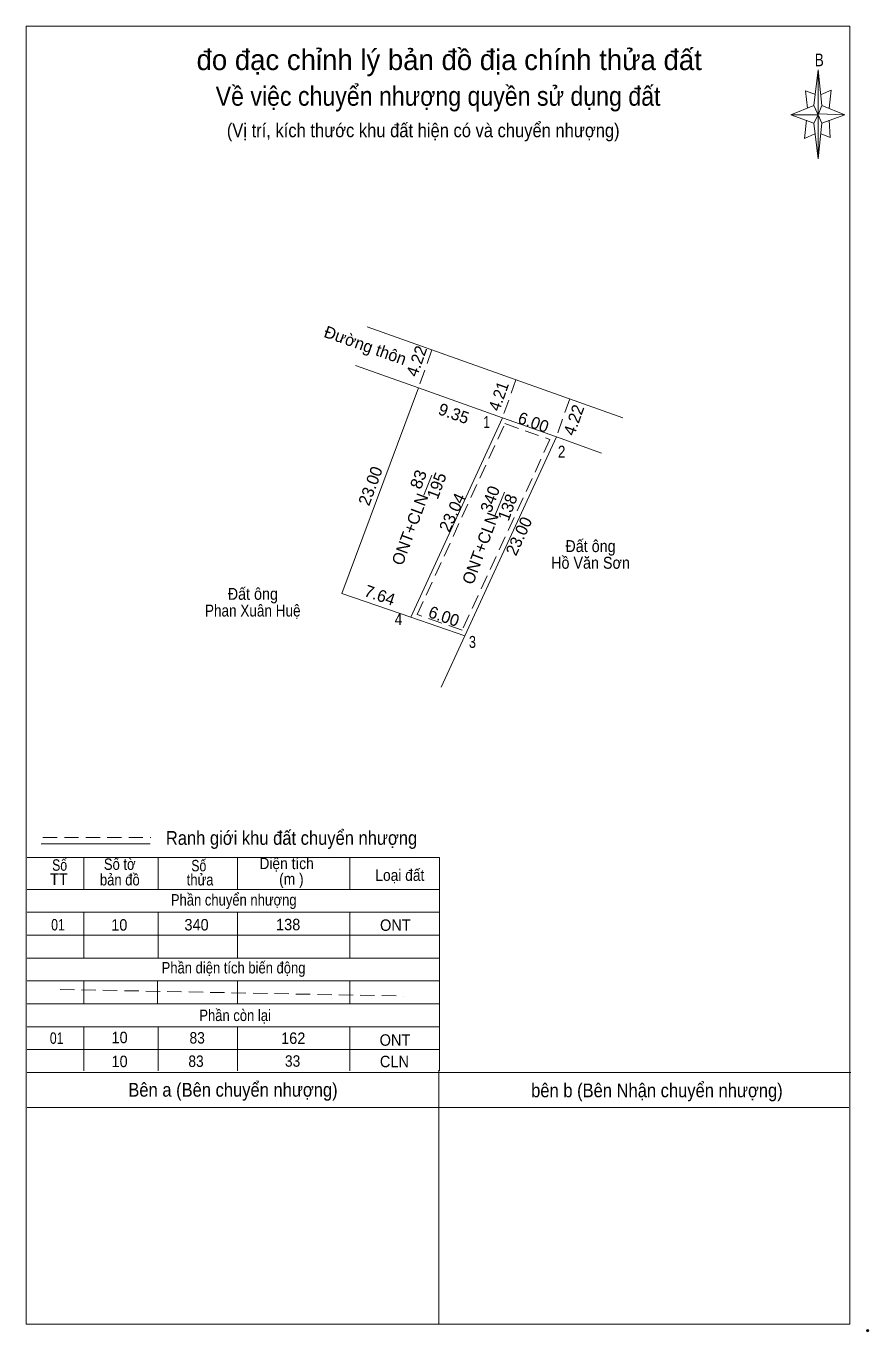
# Model space of a CAD drawing. Header units: metres. Extents: x 539723 to 540606, y 1836065 to 1836418.
# Drawn here: x 540517.9 to 540606.3, y 1836064.5 to 1836201.5 of the extents above; entities that cross this region are included whole.
import ezdxf
from ezdxf.enums import TextEntityAlignment as Align

# ---------------------------------------------------------------- set-up
doc = ezdxf.new("R2010")
doc.units = ezdxf.units.M
doc.header["$LTSCALE"] = 0.5
doc.header["$PDMODE"] = 32
doc.header["$PDSIZE"] = 0.25
doc.linetypes.add('DOTTED', pattern=[1.5, 0.3, -1.2])
doc.linetypes.add('MEDIUM_DASHED', pattern=[4.5, 3, -1.5])
for name, color, linetype, lineweight in [('1', 7, 'DOTTED', 13), ('22', 7, 'MEDIUM_DASHED', 13), ('23', 7, 'Continuous', 13), ('42', 7, 'Continuous', 13), ('5', 7, 'Continuous', 13), ('61', 7, 'Continuous', 13), ('63', 7, 'Continuous', 13)]:
    doc.layers.add(name, color=color, linetype=linetype, lineweight=lineweight)

msp = doc.modelspace()

# ---------------------------------------------------------------- linework, layer by layer
at = {"layer": '1', "linetype": 'MEDIUM_DASHED'}
msp.add_lwpolyline([(540568.11, 1836159.78), (540572.83, 1836158.11), (540563.63, 1836138.13), (540558.9, 1836139.76)], close=True, dxfattribs=at)
at = {"layer": '22'}
msp.add_line((540521.44, 1836100.44), (540557.44, 1836099.75), dxfattribs=at)
at = {"layer": '23'}
for p, q in [((540553.64, 1836169.93), (540580.47, 1836160.38)), ((540573.51, 1836158.4), (540578.25, 1836156.68))]:
    msp.add_line(p, q, dxfattribs=at)
at = {"layer": '42'}
for p, q in [((540552.44, 1836165.86), (540559.04, 1836163.52)), ((540563.89, 1836137.51), (540561.41, 1836132.13))]:
    msp.add_line(p, q, dxfattribs=at)
msp.add_lwpolyline([(540558.22, 1836139.47), (540551, 1836141.97), (540559.04, 1836163.52)], dxfattribs=at)
at = {"layer": '5'}
for p, q in [((540600.5, 1836193.13), (540600.98, 1836196.87)), ((540601.36, 1836193.13), (540603.76, 1836192.17)), ((540600.5, 1836191.3), (540598.1, 1836192.17)), ((540601.36, 1836191.3), (540600.98, 1836187.56)), ((540602.13, 1836191.59), (540602.23, 1836189.77)), ((540602.23, 1836189.77), (540601.27, 1836190.15)), ((540519.47, 1836115.73), (540530.89, 1836115.73)), ((540517.98, 1836114.29), (540561.26, 1836114.29)), ((540523.92, 1836114.29), (540523.92, 1836111.01)), ((540531.75, 1836114.29), (540531.75, 1836110.93)), ((540540.04, 1836114.29), (540540.04, 1836110.93)), ((540551.85, 1836114.29), (540551.85, 1836110.93)), ((540561.26, 1836114.29), (540561.26, 1836091.9)), ((540517.98, 1836110.93), (540561.26, 1836110.93)), ((540517.98, 1836108.53), (540561.26, 1836108.53)), ((540523.92, 1836108.53), (540523.92, 1836103.73)), ((540531.75, 1836108.53), (540531.75, 1836103.73)), ((540540.04, 1836108.53), (540540.04, 1836103.73)), ((540551.85, 1836108.53), (540551.85, 1836103.73)), ((540517.98, 1836106.13), (540561.26, 1836106.13)), ((540517.98, 1836103.73), (540561.26, 1836103.73)), ((540517.98, 1836101.33), (540561.26, 1836101.33)), ((540523.92, 1836101.33), (540523.92, 1836098.93)), ((540531.65, 1836101.33), (540531.65, 1836098.93)), ((540540.04, 1836101.33), (540540.04, 1836098.93)), ((540551.85, 1836101.33), (540551.85, 1836098.93)), ((540517.98, 1836098.93), (540561.26, 1836098.93)), ((540517.98, 1836096.53), (540561.26, 1836096.53)), ((540523.92, 1836096.53), (540523.92, 1836091.9)), ((540531.75, 1836096.53), (540531.75, 1836091.9)), ((540540.04, 1836096.53), (540540.04, 1836091.9)), ((540551.85, 1836096.53), (540551.85, 1836091.9)), ((540517.98, 1836094.13), (540561.26, 1836094.13)), ((540517.98, 1836091.73), (540604.38, 1836091.73)), ((540517.98, 1836091.73), (540604.38, 1836091.73)), ((540517.98, 1836091.73), (540604.38, 1836091.73)), ((540561.18, 1836091.98), (540561.18, 1836065.39)), ((540517.98, 1836088.05), (540604.19, 1836088.05))]:
    msp.add_line(p, q, dxfattribs=at)
at = {"layer": '5', "linetype": 'MEDIUM_DASHED'}
msp.add_line((540519.64, 1836116.38), (540530.96, 1836116.38), dxfattribs=at)
at = {"layer": '5'}
for points in [[(540517.88, 1836201.46), (540604.28, 1836201.46), (540604.28, 1836065.33), (540517.88, 1836065.33)], [(540600.98, 1836196.87), (540601.36, 1836193.13), (540600.98, 1836192.17)], [(540600.98, 1836192.17), (540598.1, 1836192.17), (540600.5, 1836193.13), (540601.36, 1836191.3), (540603.76, 1836192.17), (540600.98, 1836192.26)], [(540600.98, 1836192.17), (540600.98, 1836187.56), (540600.5, 1836191.3)]]:
    msp.add_lwpolyline(points, close=True, dxfattribs=at)
for points in [[(540600.69, 1836194.28), (540599.64, 1836194.66), (540599.83, 1836192.84)], [(540601.27, 1836194.28), (540602.32, 1836194.76), (540602.13, 1836192.84)], [(540600.98, 1836192.17), (540600.5, 1836193.13), (540598.1, 1836192.17)], [(540600.98, 1836192.17), (540601.36, 1836191.3), (540603.76, 1836192.17)], [(540599.73, 1836191.59), (540599.54, 1836189.67), (540600.6, 1836190.15)]]:
    msp.add_lwpolyline(points, dxfattribs=at)
msp.add_point((540606.16, 1836064.66), dxfattribs=at)
at = {"layer": '61'}
for p, q in [((540559.04, 1836163.52), (540567.85, 1836160.4)), ((540558.22, 1836139.47), (540567.85, 1836160.4)), ((540567.85, 1836160.4), (540573.51, 1836158.4)), ((540563.89, 1836137.51), (540573.51, 1836158.4)), ((540560.43, 1836154.37), (540559.59, 1836152.28)), ((540568.05, 1836152.6), (540567.04, 1836150.11)), ((540558.22, 1836139.47), (540563.89, 1836137.51))]:
    msp.add_line(p, q, dxfattribs=at)
at = {"layer": '63', "linetype": 'MEDIUM_DASHED'}
for p, q in [((540560.45, 1836167.5), (540559.04, 1836163.52)), ((540569.25, 1836164.37), (540567.85, 1836160.4)), ((540574.9, 1836162.36), (540573.51, 1836158.4))]:
    msp.add_line(p, q, dxfattribs=at)

# ---------------------------------------------------------------- texts
at = {"layer": '5'}
msp.add_text('đo đạc chỉnh lý bản đồ địa chính thửa đất', height=2.16, dxfattribs=at).set_placement((540562.26, 1836196.85), align=Align.CENTER)
for s, height, width, p in [('B', 1.322, 0.8, (540601.08, 1836197.25)), ('Về việc chuyển nhượng quyền sử dụng đất', 2.016, 0.9, (540561.095, 1836193.11)), ('(Vị trí, kích thước khu đất hiện có và chuyển nhượng)', 1.44, 0.9, (540559.535, 1836189.81)), ('Ranh giới khu đất chuyển nhượng', 1.44, 0.9, (540545.72, 1836115.61)), ('Số', 1.2, 0.8, (540521.395, 1836112.89)), ('Số tờ', 1.2, 0.85, (540527.7, 1836112.98)), ('Số', 1.2, 0.8, (540535.995, 1836112.83)), ('Diện tích', 1.2, 0.9, (540545.205, 1836113.06)), ('TT', 1.2, 0.95, (540521.325, 1836111.41)), ('bản đồ', 1.2, 0.85, (540527.71, 1836111.35)), ('thửa', 1.2, 0.85, (540536.13, 1836111.35)), ('(m )', 1.2, 0.9, (540545.705, 1836111.43)), ('Loại đất', 1.2, 0.9, (540557.085, 1836111.83)), ('Phần chuyển nhượng', 1.2, 0.85, (540539.66, 1836109.24)), ('01', 1.2, 0.8, (540521.225, 1836106.63)), ('10', 1.2, 0.95, (540527.655, 1836106.61)), ('340', 1.2, 0.95, (540535.76, 1836106.63)), ('138', 1.2, 0.95, (540545.37, 1836106.65)), ('ONT', 1.2, 0.95, (540556.615, 1836106.59)), ('Phần diện tích biến động', 1.2, 0.85, (540539.64, 1836102.12)), ('Phần còn lại', 1.2, 0.85, (540539.805, 1836097.13)), ('01', 1.2, 0.8, (540521.085, 1836094.74)), ('10', 1.2, 0.95, (540527.685, 1836094.81)), ('83', 1.2, 0.9, (540535.825, 1836094.77)), ('162', 1.2, 0.95, (540545.9, 1836094.73)), ('ONT', 1.2, 0.95, (540556.575, 1836094.54)), ('10', 1.2, 0.95, (540527.685, 1836092.3)), ('83', 1.2, 0.9, (540535.705, 1836092.32)), ('33', 1.2, 0.9, (540545.835, 1836092.34)), ('CLN', 1.2, 0.95, (540556.515, 1836092.29)), ('Bên a (Bên chuyển nhượng)', 1.44, 0.9, (540539.58, 1836089.2)), ('bên b (Bên Nhận chuyển nhượng)', 1.44, 0.9, (540584.05, 1836089.14))]:
    msp.add_text(s, height=height, dxfattribs=dict(at, width=width)).set_placement(p, align=Align.CENTER)
at = {"layer": '61', "width": 1.05}
msp.add_text('83', height=1.25, rotation=69.54, dxfattribs=at).set_placement((540559.6157, 1836153.7165), align=Align.CENTER)
at = {"layer": '61'}
for s, p in [('195', (540561.5312, 1836153.0465)), ('ONT+CLN', (540558.7273, 1836148.4815)), ('340', (540567.1305, 1836151.6415)), ('138', (540568.9712, 1836150.7865)), ('ONT+CLN', (540566.1173, 1836146.4715))]:
    msp.add_text(s, height=1.25, rotation=69.54, dxfattribs=at).set_placement(p, align=Align.CENTER)
at = {"layer": '63'}
for s, rotation, p in [('Đường thôn', 340.478, (540553.2562, 1836167.3893)), ('4.22', 70.492, (540559.4307, 1836166.1263)), ('9.35', 340.499, (540562.5364, 1836160.2465)), ('4.22', 70.658, (540575.9164, 1836159.948)), ('6.00', 340.539, (540570.8918, 1836159.3287)), ('23.00', 69.54, (540554.585, 1836153.0265)), ('23.04', 65.293, (540563.1505, 1836150.2038)), ('23.00', 65.274, (540570.1412, 1836147.7236)), ('7.64', 340.901, (540554.7805, 1836141.19)), ('6.00', 340.931, (540561.5108, 1836138.9808))]:
    msp.add_text(s, height=1.25, rotation=rotation, dxfattribs=at).set_placement(p, align=Align.CENTER)
at = {"layer": '63', "width": 0.95}
msp.add_text('4.21', height=1.25, rotation=70.575, dxfattribs=at).set_placement((540568.0374, 1836162.4471), align=Align.CENTER)
at = {"layer": '63'}
for s, width, p in [(' 1', 0.75, (540566.54, 1836159.33)), (' 2', 0.85, (540574.45, 1836156.21)), (' 4', 0.85, (540557.34, 1836138.65)), (' 3', 0.8, (540565.07, 1836136.26))]:
    msp.add_text(s, height=1.25, dxfattribs=dict(at, width=width)).set_placement(p, align=Align.RIGHT)
for s, width, p in [('Đất ông', 0.9, (540577.085, 1836146.31)), ('Hồ Văn Sơn', 0.9, (540577.085, 1836144.56)), ('Đất ông', 0.9, (540541.665, 1836141.3)), ('Phan Xuân Huệ', 0.85, (540541.655, 1836139.55))]:
    msp.add_text(s, height=1.25, dxfattribs=dict(at, width=width)).set_placement(p, align=Align.CENTER)

doc.saveas('drawing.dxf')
